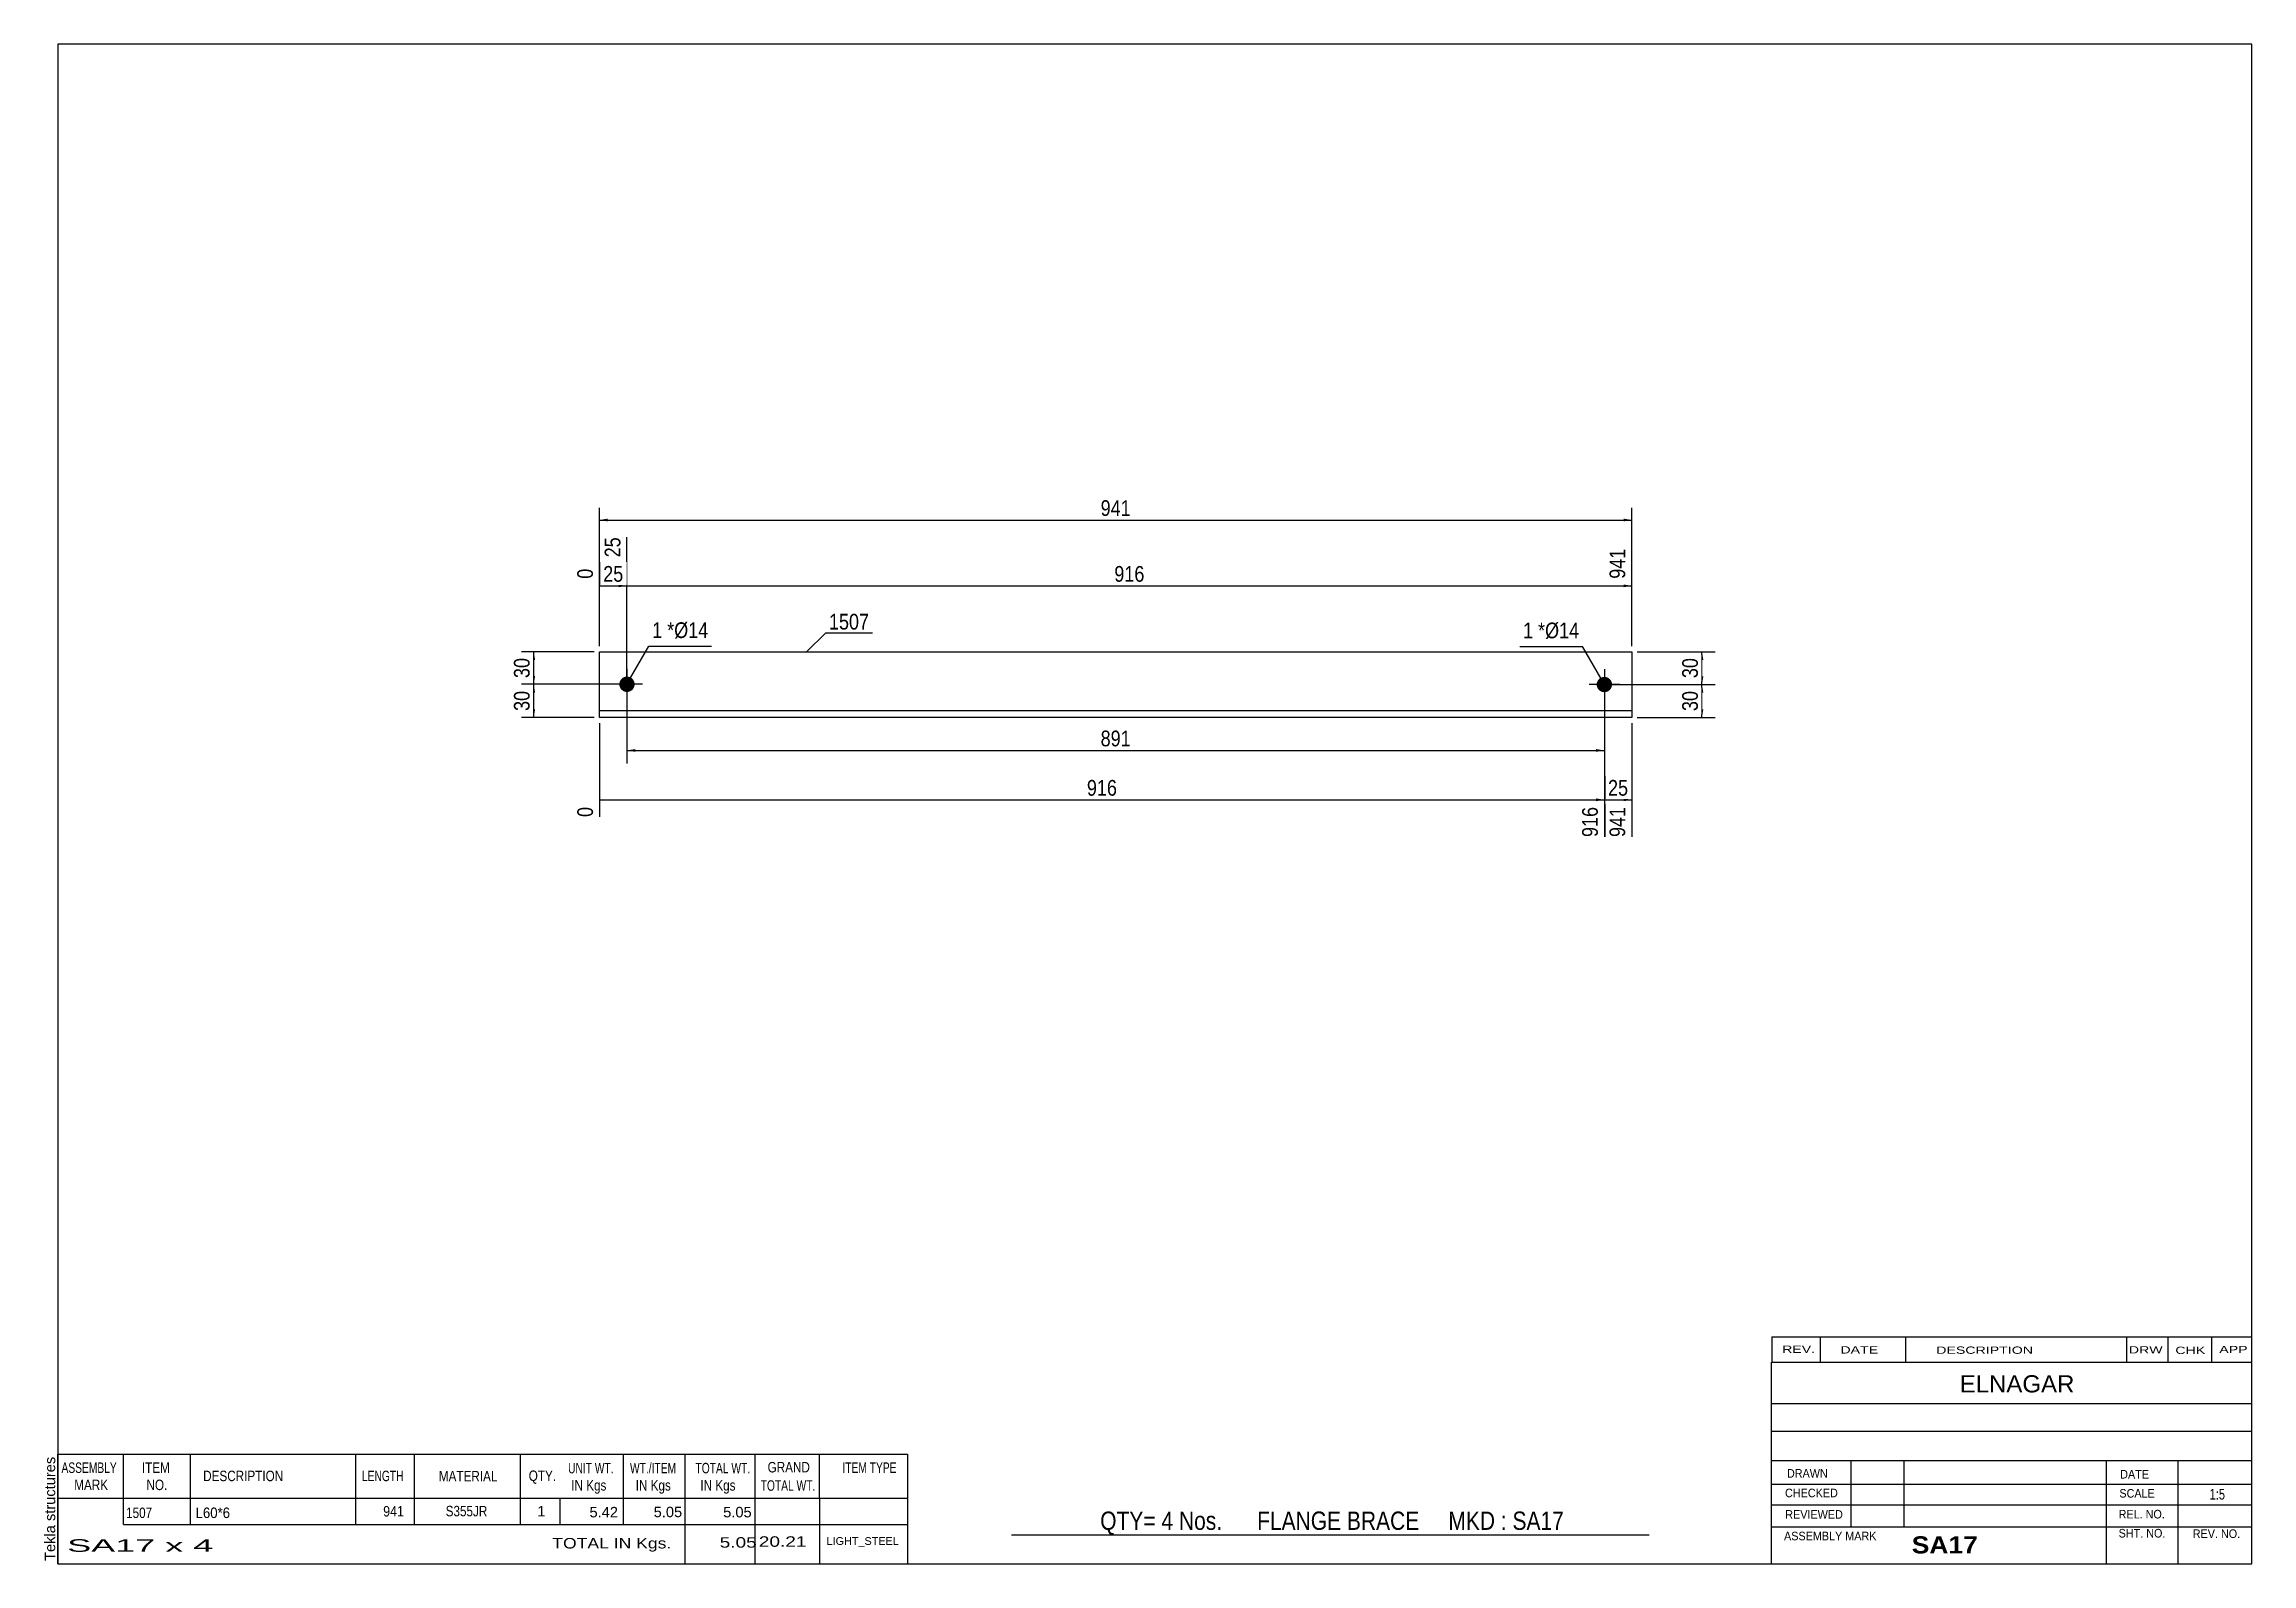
# Model space of a CAD drawing. Header units: millimetres. Extents: x -101 to 301, y -160 to 117.
import ezdxf

# ---------------------------------------------------------------- set-up
doc = ezdxf.new("R2010")
doc.units = ezdxf.units.MM
doc.styles.add('Arial', font='ARIAL.TTF', dxfattribs={"height": 0.2})
doc.styles.add('Arial Bold', font='ARIALBD.TTF', dxfattribs={"height": 0.2})
doc.styles.add('Arial Narrow', font='ARIALN.TTF', dxfattribs={"height": 0.2})

# ---------------------------------------------------------------- blocks, each defined once
blk = doc.blocks.new('Unknown-629107301-1489')
at = {"color": 5, "linetype": 'Continuous'}
for p, q in [((301.25, 116.75), (-98.75, 116.75)), ((-98.75, 116.75), (-98.75, -160.25)), ((301.25, -160.25), (301.25, 116.75)), ((-98.75, -160.25), (301.25, -160.25))]:
    blk.add_line(p, q, dxfattribs=at)
at = {"color": 174, "linetype": 'Continuous', "style": 'Arial'}
blk.add_text('Tekla structures', height=1.9102, rotation=90, dxfattribs=at).set_placement((-99.25, -159.75))
blk = doc.blocks.new('Part-629107301-1212 - 1209')
at = {"color": 2, "linetype": 'Continuous'}
for p, q in [((0, -6), (0, 6)), ((0, 6), (188.2, 6)), ((188.2, 6), (188.2, -6)), ((188.2, -4.8), (0, -4.8)), ((188.2, -6), (0, -6))]:
    blk.add_line(p, q, dxfattribs=at)
blk = doc.blocks.new('Bolt-629107301-1213 - 1209')
at = {"linetype": 'Continuous'}
blk.add_hatch(color=3, dxfattribs=at).paths.add_polyline_path([(184.6, 0.01, -1), (181.8, 0.01, -1)])
at = {"color": 3, "linetype": 'Continuous'}
for p, q in [((186, 0.01), (180.4, 0.01)), ((183.2, 2.81), (183.2, -2.79))]:
    blk.add_line(p, q, dxfattribs=at)
blk = doc.blocks.new('Bolt-629107301-1214 - 1209')
at = {"linetype": 'Continuous'}
blk.add_hatch(color=3, dxfattribs=at).paths.add_polyline_path([(6.4, 0.06, -1), (3.6, 0.06, -1)])
at = {"color": 3, "linetype": 'Continuous'}
for p, q in [((7.8, 0.06), (2.2, 0.06)), ((5, 2.86), (5, -2.74))]:
    blk.add_line(p, q, dxfattribs=at)
blk = doc.blocks.new('StraightDimension-629107301-1217 - 1209')
at = {"linetype": 'Continuous'}
for points in [[(6.5, -12.25), (5, -12), (6.5, -11.75)], [(181.7, -11.75), (183.2, -12), (181.7, -12.25)]]:
    blk.add_hatch(color=7, dxfattribs=at).paths.add_polyline_path(points)
at = {"color": 7, "linetype": 'Continuous'}
for p, q in [((5, -0.94), (5, -14.4)), ((183.2, -0.99), (183.2, -14.4)), ((5, -12), (183.2, -12))]:
    blk.add_line(p, q, dxfattribs=at)
at = {"color": 0}
blk.add_wipeout([(97.44, -11.85), (97.44, -7.65), (90.76, -7.65), (90.76, -11.85)], dxfattribs=at)
at = {"color": 3, "style": 'Arial Narrow'}
blk.add_text('891', height=2.863, dxfattribs=at).set_placement((91.36, -11.25))
blk = doc.blocks.new('StraightDimension-629107301-1224 - 1209')
at = {"linetype": 'Continuous'}
blk.add_hatch(color=7, dxfattribs=at).paths.add_polyline_path([(186.7, -20.75), (188.2, -21), (186.7, -21.25)])
at = {"color": 7, "linetype": 'Continuous'}
for p, q in [((183.2, -0.99), (183.2, -27.78)), ((188.2, -7), (188.2, -27.78)), ((183.2, -21), (188.2, -21))]:
    blk.add_line(p, q, dxfattribs=at)
at = {"color": 0}
blk.add_wipeout([(188.13, -20.85), (188.13, -16.65), (183.27, -16.65), (183.27, -20.85)], dxfattribs=at)
at = {"color": 0, "linetype": 'Continuous'}
blk.add_wipeout([(187.6, -21.7), (183.4, -21.7), (183.4, -28.38), (187.6, -28.38)], dxfattribs=at)
at = {"color": 3, "style": 'Arial Narrow'}
blk.add_text('25', height=2.863, dxfattribs=at).set_placement((183.87, -20.25))
at = {"color": 3, "linetype": 'Continuous', "style": 'Arial Narrow'}
blk.add_text('941', height=2.863, rotation=90.0002, dxfattribs=at).set_placement((187, -27.78))
blk = doc.blocks.new('StraightDimension-629107301-1225 - 1209')
at = {"linetype": 'Continuous'}
blk.add_hatch(color=7, dxfattribs=at).paths.add_polyline_path([(181.7, -20.75), (183.2, -21), (181.7, -21.25)])
at = {"color": 7, "linetype": 'Continuous'}
for p, q in [((183.2, -0.99), (183.2, -27.78)), ((0, -7), (0, -24.13)), ((0, -21), (183.2, -21))]:
    blk.add_line(p, q, dxfattribs=at)
at = {"color": 0}
blk.add_wipeout([(94.94, -20.85), (94.94, -16.65), (88.26, -16.65), (88.26, -20.85)], dxfattribs=at)
at = {"color": 0, "linetype": 'Continuous'}
for points in [[(-0.6, -21.7), (-4.8, -21.7), (-4.8, -24.73), (-0.6, -24.73)], [(182.6, -21.7), (178.4, -21.7), (178.4, -28.38), (182.6, -28.38)]]:
    blk.add_wipeout(points, dxfattribs=at)
at = {"color": 3, "style": 'Arial Narrow'}
blk.add_text('916', height=2.863, dxfattribs=at).set_placement((88.86, -20.25))
at = {"color": 3, "linetype": 'Continuous', "style": 'Arial Narrow'}
for s, height, p in [('0', 2.86, (-1.2, -24.13)), ('916', 2.863, (182, -27.78))]:
    blk.add_text(s, height=height, rotation=90.0002, dxfattribs=at).set_placement(p)
blk = doc.blocks.new('StraightDimension-629107301-1232 - 1209')
at = {"linetype": 'Continuous'}
blk.add_hatch(color=7, dxfattribs=at).paths.add_polyline_path([(186.7, 18.25), (188.2, 18), (186.7, 17.75)])
at = {"color": 7, "linetype": 'Continuous'}
for p, q in [((5, 1.06), (5, 26.86)), ((188.2, 7), (188.2, 24.78)), ((5, 18), (188.2, 18))]:
    blk.add_line(p, q, dxfattribs=at)
at = {"color": 0, "linetype": 'Continuous'}
blk.add_wipeout([(187.6, 25.38), (183.4, 25.38), (183.4, 18.7), (187.6, 18.7)], dxfattribs=at)
at = {"color": 0}
blk.add_wipeout([(99.94, 18.15), (99.94, 22.35), (93.26, 22.35), (93.26, 18.15)], dxfattribs=at)
at = {"color": 3, "linetype": 'Continuous', "style": 'Arial Narrow'}
blk.add_text('941', height=2.863, rotation=90.0002, dxfattribs=at).set_placement((187, 19.3))
at = {"color": 3, "style": 'Arial Narrow'}
blk.add_text('916', height=2.863, dxfattribs=at).set_placement((93.86, 18.75))
blk = doc.blocks.new('StraightDimension-629107301-1233 - 1209')
at = {"linetype": 'Continuous'}
blk.add_hatch(color=7, dxfattribs=at).paths.add_polyline_path([(3.5, 18.25), (5, 18), (3.5, 17.75)])
at = {"color": 7, "linetype": 'Continuous'}
for p, q in [((5, 1.06), (5, 26.86)), ((0, 7), (0, 21.13)), ((0, 18), (5, 18))]:
    blk.add_line(p, q, dxfattribs=at)
at = {"color": 0}
blk.add_wipeout([(4.93, 18.15), (4.93, 22.35), (0.07, 22.35), (0.07, 18.15)], dxfattribs=at)
at = {"color": 0, "linetype": 'Continuous'}
blk.add_wipeout([(4.4, 27.46), (0.2, 27.46), (0.2, 22.6), (4.4, 22.6)], dxfattribs=at)
blk.add_wipeout([(-0.6, 21.73), (-4.8, 21.73), (-4.8, 18.7), (-0.6, 18.7)], dxfattribs=at)
at = {"color": 3, "linetype": 'Continuous', "style": 'Arial Narrow'}
for s, height, p in [('25', 2.863, (3.8, 23.2)), ('0', 2.86, (-1.2, 19.3))]:
    blk.add_text(s, height=height, rotation=90.0002, dxfattribs=at).set_placement(p)
at = {"color": 3, "style": 'Arial Narrow'}
blk.add_text('25', height=2.863, dxfattribs=at).set_placement((0.67, 18.75))
blk = doc.blocks.new('StraightDimension-629107301-1242 - 1209')
at = {"linetype": 'Continuous'}
for points in [[(1.5, 29.75), (0, 30), (1.5, 30.25)], [(186.7, 30.25), (188.2, 30), (186.7, 29.75)]]:
    blk.add_hatch(color=7, dxfattribs=at).paths.add_polyline_path(points)
at = {"color": 7, "linetype": 'Continuous'}
for p, q in [((0, 7), (0, 32.25)), ((188.2, 7), (188.2, 32.25)), ((0, 30), (188.2, 30))]:
    blk.add_line(p, q, dxfattribs=at)
at = {"color": 0}
blk.add_wipeout([(97.44, 30.15), (97.44, 34.35), (90.76, 34.35), (90.76, 30.15)], dxfattribs=at)
at = {"color": 3, "style": 'Arial Narrow'}
blk.add_text('941', height=2.863, dxfattribs=at).set_placement((91.36, 30.75))
blk = doc.blocks.new('StraightDimension-629107301-1246 - 1209')
at = {"linetype": 'Continuous'}
for points in [[(200.75, 4.5), (201, 6), (201.25, 4.5)], [(201.25, 1.51), (201, 0.01), (200.75, 1.51)]]:
    blk.add_hatch(color=7, dxfattribs=at).paths.add_polyline_path(points)
at = {"color": 7, "linetype": 'Continuous'}
for p, q in [((189.2, 6), (203.4, 6)), ((201, 0.01), (201, 6)), ((184.2, 0.01), (203.4, 0.01))]:
    blk.add_line(p, q, dxfattribs=at)
at = {"color": 0}
blk.add_wipeout([(200.85, 5.43), (196.65, 5.43), (196.65, 0.58), (200.85, 0.58)], dxfattribs=at)
at = {"color": 3, "style": 'Arial Narrow'}
blk.add_text('30', height=2.863, rotation=90.0002, dxfattribs=at).set_placement((200.25, 1.18))
blk = doc.blocks.new('StraightDimension-629107301-1247 - 1209')
at = {"linetype": 'Continuous'}
for points in [[(200.75, -1.49), (201, 0.01), (201.25, -1.49)], [(201.25, -4.5), (201, -6), (200.75, -4.5)]]:
    blk.add_hatch(color=7, dxfattribs=at).paths.add_polyline_path(points)
at = {"color": 7, "linetype": 'Continuous'}
for p, q in [((184.2, 0.01), (203.4, 0.01)), ((201, -6), (201, 0.01)), ((189.2, -6), (203.4, -6))]:
    blk.add_line(p, q, dxfattribs=at)
at = {"color": 0}
blk.add_wipeout([(200.85, -0.57), (196.65, -0.57), (196.65, -5.42), (200.85, -5.42)], dxfattribs=at)
at = {"color": 3, "style": 'Arial Narrow'}
blk.add_text('30', height=2.863, rotation=90.0002, dxfattribs=at).set_placement((200.25, -4.82))
blk = doc.blocks.new('StraightDimension-629107301-1254 - 1209')
at = {"linetype": 'Continuous'}
for points in [[(-12.25, 4.5), (-12, 6), (-11.75, 4.5)], [(-11.75, 1.56), (-12, 0.06), (-12.25, 1.56)]]:
    blk.add_hatch(color=7, dxfattribs=at).paths.add_polyline_path(points)
at = {"color": 7, "linetype": 'Continuous'}
for p, q in [((-1, 6), (-14.25, 6)), ((-12, 0.06), (-12, 6)), ((4, 0.06), (-14.25, 0.06))]:
    blk.add_line(p, q, dxfattribs=at)
at = {"color": 0}
blk.add_wipeout([(-12.15, 5.46), (-16.35, 5.46), (-16.35, 0.6), (-12.15, 0.6)], dxfattribs=at)
at = {"color": 3, "style": 'Arial Narrow'}
blk.add_text('30', height=2.863, rotation=90.0002, dxfattribs=at).set_placement((-12.75, 1.2))
blk = doc.blocks.new('StraightDimension-629107301-1255 - 1209')
at = {"linetype": 'Continuous'}
for points in [[(-12.25, -1.44), (-12, 0.06), (-11.75, -1.44)], [(-11.75, -4.5), (-12, -6), (-12.25, -4.5)]]:
    blk.add_hatch(color=7, dxfattribs=at).paths.add_polyline_path(points)
at = {"color": 7, "linetype": 'Continuous'}
for p, q in [((4, 0.06), (-14.25, 0.06)), ((-12, -6), (-12, 0.06)), ((-1, -6), (-14.25, -6))]:
    blk.add_line(p, q, dxfattribs=at)
at = {"color": 0}
blk.add_wipeout([(-12.15, -0.54), (-16.35, -0.54), (-16.35, -5.4), (-12.15, -5.4)], dxfattribs=at)
at = {"color": 3, "style": 'Arial Narrow'}
blk.add_text('30', height=2.863, rotation=90.0002, dxfattribs=at).set_placement((-12.75, -4.8))
blk = doc.blocks.new('CBS_BOM-629107301-1501')
at = {"color": 7, "linetype": 'Continuous'}
for p, q in [((-98.78, -148.28), (-98.78, -140.28)), ((-98.78, -140.28), (56.14, -140.28)), ((-86.78, -148.28), (-86.78, -140.28)), ((-74.59, -148.28), (-74.59, -140.28)), ((-44.43, -148.28), (-44.43, -140.28)), ((-33.75, -148.28), (-33.75, -140.28)), ((-14.43, -148.28), (-14.43, -140.28)), ((4.37, -148.28), (4.37, -140.28)), ((15.58, -148.28), (15.58, -140.28)), ((28.37, -148.28), (28.37, -140.28)), ((40.12, -148.28), (40.12, -140.28)), ((56.14, -140.29), (56.14, -148.27)), ((-98.78, -148.28), (56.14, -148.28)), ((-98.78, -153.08), (-98.78, -148.28)), ((-86.78, -153.08), (-86.78, -148.28)), ((-74.59, -153.08), (-74.59, -148.28)), ((-44.43, -153.08), (-44.43, -148.28)), ((-33.75, -153.08), (-33.75, -148.28)), ((-14.43, -153.08), (-14.43, -148.28)), ((-7.17, -153.08), (-7.17, -148.28)), ((4.37, -153.08), (4.37, -148.28)), ((15.58, -153.08), (15.58, -148.28)), ((28.37, -153.08), (28.37, -148.28)), ((40.14, -153.08), (40.14, -148.28)), ((56.14, -148.28), (56.14, -153.08)), ((-98.78, -160.28), (-98.78, -153.1)), ((-86.78, -153.08), (56.14, -153.08)), ((15.58, -160.28), (15.58, -153.1)), ((28.37, -160.28), (28.37, -153.1)), ((40.18, -160.28), (40.18, -153.1)), ((56.14, -153.08), (56.14, -160.28)), ((-98.78, -160.28), (56.14, -160.28))]:
    blk.add_line(p, q, dxfattribs=at)
at = {"color": 3, "linetype": 'Continuous', "style": 'Arial'}
for s, height, width, p in [('ASSEMBLY', 1.91, 0.7, (-98.1, -143.71)), ('ITEM', 1.91, 0.8, (-83.45, -143.71)), ('DESCRIPTION', 1.9102, 0.8, (-72.27, -145.21)), ('LENGTH', 1.91, 0.7, (-43.32, -145.21)), ('MATERIAL', 1.91, 0.8, (-29.3, -145.26)), ('QTY.', 1.91, 0.8, (-12.91, -145.18)), ('UNIT WT.', 1.91, 0.7, (-5.74, -143.78)), ('WT./ITEM', 1.91, 0.7, (5.55, -143.78)), ('TOTAL WT.', 1.91, 0.7, (17.49, -143.78)), ('GRAND', 1.91, 0.8, (30.64, -143.62)), ('ITEM TYPE', 1.91, 0.7, (44.28, -143.7)), ('MARK', 1.91, 0.8, (-95.78, -146.84)), ('NO.', 1.91, 0.8, (-82.6, -146.84)), ('IN Kgs', 1.91, 0.8, (-5.16, -146.92)), ('IN Kgs', 1.91, 0.8, (6.59, -146.92)), ('IN Kgs', 1.91, 0.8, (18.38, -146.92)), ('TOTAL WT.', 1.91, 0.7, (29.38, -146.96))]:
    blk.add_text(s, height=height, dxfattribs=dict(at, width=width)).set_placement(p)
at = {"color": 7, "linetype": 'Continuous', "style": 'Arial'}
for s, width, p in [('1507', 0.8, (-86.32, -151.93)), ('L60*6', 0.9, (-73.65, -151.93)), ('941', 0.85, (-39.45, -151.65)), ('S355JR', 0.8, (-28.06, -151.62))]:
    blk.add_text(s, height=1.91, dxfattribs=dict(at, width=width)).set_placement(p)
for s, p in [('1', (-11.34, -151.62)), ('5.42', (-1.83, -151.81)), ('5.05', (9.87, -151.78)), ('5.05', (22.54, -151.81))]:
    blk.add_text(s, height=1.91, dxfattribs=at).set_placement(p)
at = {"color": 6, "linetype": 'Continuous', "style": 'Arial'}
for s, height, width, p in [('SA17 x 4', 2.292, 2.05, (-97.06, -158.09)), ('TOTAL IN Kgs.', 1.9102, 1.2, (-8.62, -157.48)), ('5.05', 1.91, 1.3, (21.9, -157.33)), ('20.21', 1.91, 1.3, (29.04, -157.17))]:
    blk.add_text(s, height=height, dxfattribs=dict(at, width=width)).set_placement(p)
blk.add_text('LIGHT_STEEL', height=1.4135, dxfattribs=at).set_placement((41.39, -156.83))
blk = doc.blocks.new('CBS_CALLOFF-629107301-1502')
at = {"color": 7, "linetype": 'Continuous'}
blk.add_line((75.13, -154.98), (191.36, -155), dxfattribs=at)
at = {"color": 3, "linetype": 'Continuous', "style": 'Arial Narrow'}
blk.add_text('QTY= 4 Nos.      FLANGE BRACE     MKD : SA17', height=3.3405, dxfattribs=at).set_placement((91.28, -154.09))
blk = doc.blocks.new('CBS_NAME_BLOG-629107301-1503')
at = {"color": 7, "linetype": 'Continuous'}
for p, q in [((213.66, -123.5), (301.18, -123.5)), ((213.66, -160.21), (213.66, -123.5)), ((213.66, -131.04), (301.18, -131.04)), ((213.73, -136.09), (301.25, -136.09)), ((213.66, -141.46), (301.18, -141.46)), ((228.18, -153.57), (228.18, -141.47)), ((237.87, -153.54), (237.87, -141.47)), ((274.78, -160.21), (274.78, -141.48)), ((287.83, -160.21), (287.83, -141.47)), ((213.67, -145.76), (301.25, -145.74)), ((213.66, -149.51), (301.18, -149.51)), ((213.66, -153.55), (301.18, -153.55)), ((213.66, -160.25), (301.25, -160.25))]:
    blk.add_line(p, q, dxfattribs=at)
at = {"color": 3, "linetype": 'Continuous', "style": 'Arial'}
blk.add_text('ELNAGAR', height=3.133, dxfattribs=at).set_placement((247.98, -129.03))
at = {"color": 3, "linetype": 'Continuous'}
for s, height, style, width, p in [('DRAWN', 1.566, 'Arial', 0.9, (216.49, -144.57)), ('DATE', 1.566, 'Arial', 0.9, (277.25, -144.73)), ('CHECKED', 1.566, 'Arial', 0.9, (216.14, -148.14)), ('SCALE', 1.566, 'Arial', 0.9, (277.1, -148.21)), ('1:5', 1.957, 'Arial Narrow', 0.9, (293.55, -148.57)), ('REVIEWED', 1.566, 'Arial', 0.9, (216.18, -152.06)), ('REL. NO.', 1.566, 'Arial', 0.9, (276.96, -152.01)), ('ASSEMBLY MARK', 1.5663, 'Arial', 0.9, (215.96, -155.99)), ('SA17', 3.131, 'Arial Bold', 1.1, (239.24, -158.39)), ('SHT. NO.', 1.566, 'Arial', 0.9, (276.96, -155.48)), ('REV. NO.', 1.566, 'Arial', 0.9, (290.48, -155.57))]:
    blk.add_text(s, height=height, dxfattribs=dict(at, style=style, width=width)).set_placement(p)
blk = doc.blocks.new('CBS_REVISION-629107301-1504')
at = {"color": 7, "linetype": 'Continuous'}
for p, q in [((213.74, -118.87), (301.24, -118.87)), ((213.74, -118.87), (213.74, -123.5)), ((222.54, -118.87), (222.54, -123.5)), ((238.13, -118.87), (238.13, -123.44)), ((278.39, -118.87), (278.39, -123.5)), ((285.93, -118.87), (285.93, -123.5)), ((293.88, -118.87), (293.88, -123.5)), ((213.74, -123.5), (301.24, -123.5))]:
    blk.add_line(p, q, dxfattribs=at)
at = {"color": 7, "style": 'Arial Narrow', "width": 1.7}
for s, height, p in [('REV.', 1.326, (215.6, -121.82)), ('DATE', 1.326, (226.23, -121.94)), ('DESCRIPTION', 1.3257, (243.71, -121.99)), ('DRW', 1.326, (278.82, -121.93)), ('CHK', 1.326, (287.31, -122.02)), ('APP', 1.326, (295.31, -121.87))]:
    blk.add_text(s, height=height, dxfattribs=at).set_placement(p)
blk = doc.blocks.new('Mark-629107301-1263 - 1209')
at = {"color": 0}
blk.add_wipeout([(49.15, 10.04), (49.15, 13.04), (41.83, 13.04), (41.83, 10.04)], dxfattribs=at)
blk.add_wipeout([(49.15, 10.04), (49.15, 13.04), (41.83, 13.04), (41.83, 10.04)], dxfattribs=at)
at = {"color": 7, "linetype": 'Continuous'}
for p, q in [((37.7, 5.9), (41.23, 9.44)), ((41.23, 9.44), (49.75, 9.44))]:
    blk.add_line(p, q, dxfattribs=at)
at = {"color": 3, "style": 'Arial Narrow'}
blk.add_text('1507', height=2.863, dxfattribs=at).set_placement((41.83, 10.04))
blk = doc.blocks.new('Mark-629107301-1266 - 1209')
at = {"color": 0}
blk.add_wipeout([(170.21, 8.44), (170.21, 11.44), (168.38, 11.44), (168.38, 8.44)], dxfattribs=at)
blk.add_wipeout([(170.21, 8.44), (170.21, 11.44), (168.38, 11.44), (168.38, 8.44)], dxfattribs=at)
blk.add_wipeout([(172.39, 8.44), (172.39, 11.44), (171.11, 11.44), (171.11, 8.44)], dxfattribs=at)
blk.add_wipeout([(172.39, 8.44), (172.39, 11.44), (171.11, 11.44), (171.11, 8.44)], dxfattribs=at)
at = {"color": 3, "style": 'Arial Narrow'}
blk.add_text('1', height=2.86, dxfattribs=at).set_placement((168.38, 8.44))
at = {"color": 0}
blk.add_wipeout([(178.6, 8.44), (178.6, 11.44), (172.39, 11.44), (172.39, 8.44)], dxfattribs=at)
blk.add_wipeout([(178.6, 8.44), (178.6, 11.44), (172.39, 11.44), (172.39, 8.44)], dxfattribs=at)
at = {"color": 7, "linetype": 'Continuous'}
for p in [(167.78, 6.94), (183.2, 0.01)]:
    blk.add_line(p, (179.2, 6.94), dxfattribs=at)
at = {"color": 3, "style": 'Arial Narrow'}
for s, height, p in [('*', 2.86, (171.11, 8.44)), ('Ø14', 2.863, (172.39, 8.44))]:
    blk.add_text(s, height=height, dxfattribs=at).set_placement(p)
blk = doc.blocks.new('Mark-629107301-1267 - 1209')
at = {"color": 0}
blk.add_wipeout([(11.43, 8.49), (11.43, 11.49), (9.6, 11.49), (9.6, 8.49)], dxfattribs=at)
blk.add_wipeout([(11.43, 8.49), (11.43, 11.49), (9.6, 11.49), (9.6, 8.49)], dxfattribs=at)
at = {"color": 7, "linetype": 'Continuous'}
blk.add_line((5, 0.06), (9, 6.99), dxfattribs=at)
at = {"color": 0}
blk.add_wipeout([(13.61, 8.49), (13.61, 11.49), (12.33, 11.49), (12.33, 8.49)], dxfattribs=at)
blk.add_wipeout([(13.61, 8.49), (13.61, 11.49), (12.33, 11.49), (12.33, 8.49)], dxfattribs=at)
at = {"color": 3, "style": 'Arial Narrow'}
blk.add_text('1', height=2.86, dxfattribs=at).set_placement((9.6, 8.49))
at = {"color": 0}
blk.add_wipeout([(19.82, 8.49), (19.82, 11.49), (13.61, 11.49), (13.61, 8.49)], dxfattribs=at)
blk.add_wipeout([(19.82, 8.49), (19.82, 11.49), (13.61, 11.49), (13.61, 8.49)], dxfattribs=at)
at = {"color": 7, "linetype": 'Continuous'}
blk.add_line((9, 6.99), (20.42, 6.99), dxfattribs=at)
at = {"color": 3, "style": 'Arial Narrow'}
for s, height, p in [('*', 2.86, (12.33, 8.49)), ('Ø14', 2.863, (13.61, 8.49))]:
    blk.add_text(s, height=height, dxfattribs=at).set_placement(p)

msp = doc.modelspace()

# ---------------------------------------------------------------- block references
for name in ['Unknown-629107301-1489', 'Part-629107301-1212 - 1209', 'Bolt-629107301-1214 - 1209', 'Bolt-629107301-1213 - 1209', 'CBS_REVISION-629107301-1504', 'CBS_NAME_BLOG-629107301-1503', 'CBS_BOM-629107301-1501', 'CBS_CALLOFF-629107301-1502']:
    msp.add_blockref(name, (0, 0))

# ---------------------------------------------------------------- next in the draw order: block references
msp.add_blockref('StraightDimension-629107301-1217 - 1209', (0, 0))

# ---------------------------------------------------------------- next in the draw order: block references
for name in ['StraightDimension-629107301-1232 - 1209', 'StraightDimension-629107301-1224 - 1209']:
    msp.add_blockref(name, (0, 0))

# ---------------------------------------------------------------- next in the draw order: block references
for name in ['StraightDimension-629107301-1233 - 1209', 'StraightDimension-629107301-1225 - 1209']:
    msp.add_blockref(name, (0, 0))

# ---------------------------------------------------------------- next in the draw order: block references
msp.add_blockref('StraightDimension-629107301-1242 - 1209', (0, 0))

# ---------------------------------------------------------------- next in the draw order: block references
for name in ['Mark-629107301-1263 - 1209', 'StraightDimension-629107301-1254 - 1209', 'StraightDimension-629107301-1246 - 1209']:
    msp.add_blockref(name, (0, 0))

# ---------------------------------------------------------------- next in the draw order: block references
for name in ['StraightDimension-629107301-1255 - 1209', 'StraightDimension-629107301-1247 - 1209']:
    msp.add_blockref(name, (0, 0))

# ---------------------------------------------------------------- next in the draw order: block references
for name in ['Mark-629107301-1267 - 1209', 'Mark-629107301-1266 - 1209']:
    msp.add_blockref(name, (0, 0))

doc.saveas('drawing.dxf')
